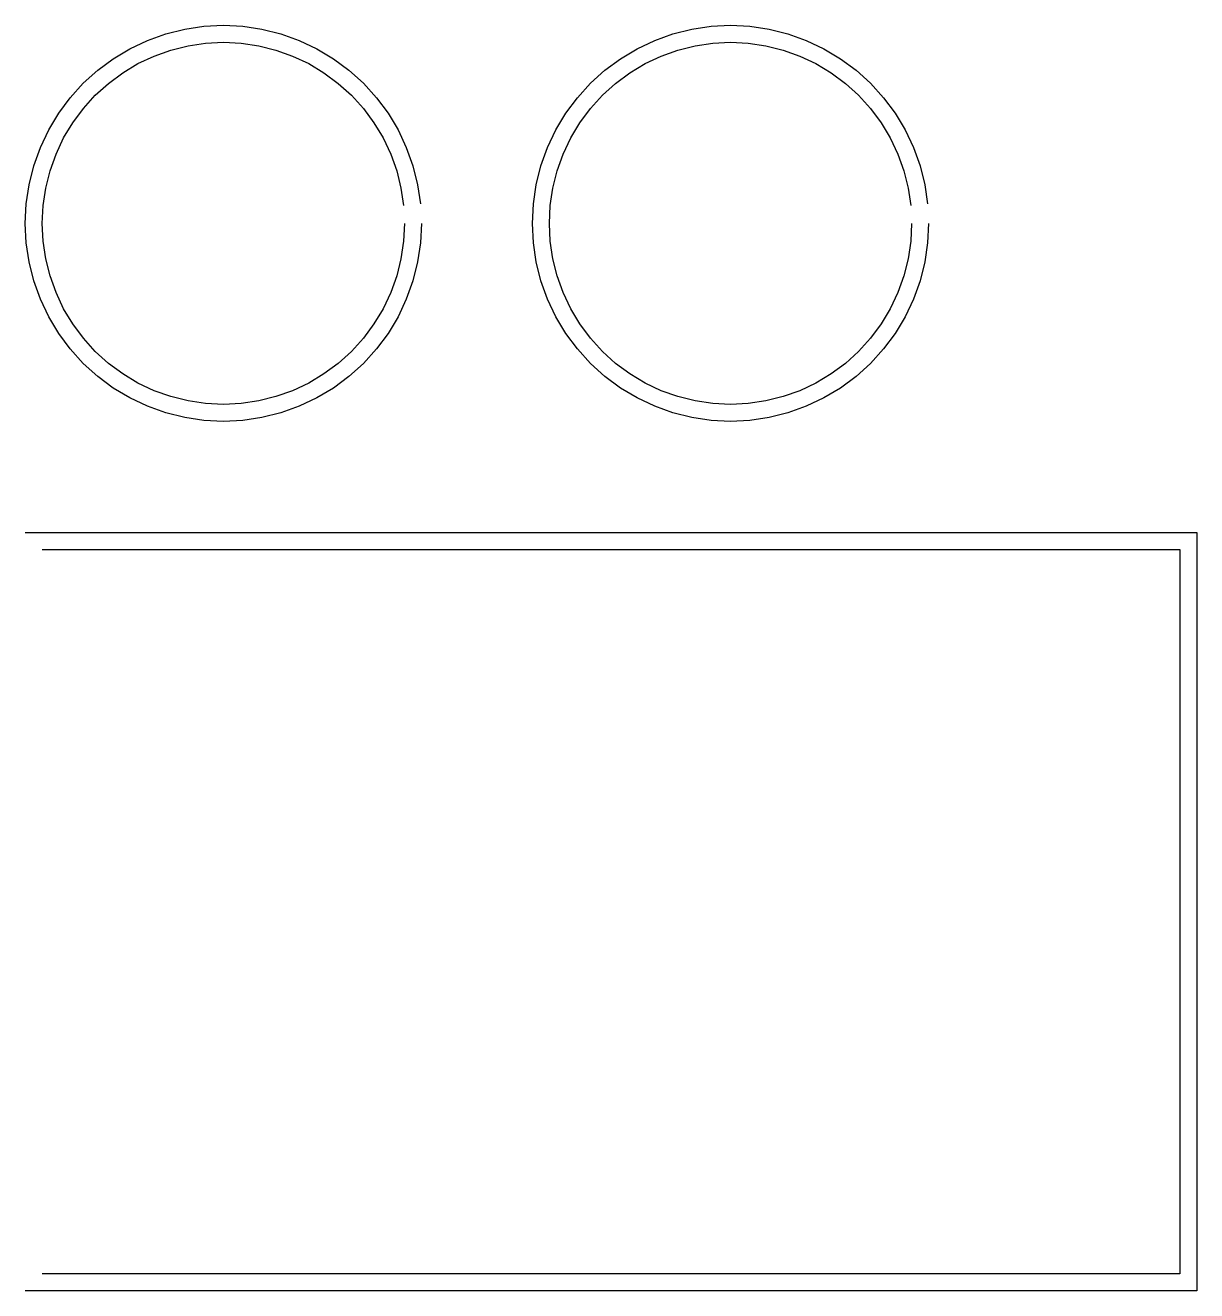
# Model space of a CAD drawing. Header units: millimetres. Extents: x -7 to 478, y -517 to 7.
import ezdxf

# ---------------------------------------------------------------- set-up
doc = ezdxf.new("R2010")
doc.units = ezdxf.units.MM

msp = doc.modelspace()

# ---------------------------------------------------------------- linework, layer by layer
for points in [[(157.0084, -75), (156.6135, -83.0382), (155.4327, -90.9991), (153.4772, -98.8058), (150.7659, -106.3833), (147.325, -113.6585), (143.1875, -120.5614), (138.3934, -127.0256), (132.9887, -132.9887), (127.0256, -138.3934), (120.5614, -143.1875), (113.6585, -147.325), (106.3833, -150.7659), (98.8058, -153.4772), (90.9991, -155.4327), (83.0382, -156.6135), (75, -157.0084), (66.9618, -156.6135), (59.0009, -155.4327), (51.1942, -153.4772), (43.6167, -150.7659), (36.3415, -147.325), (29.4386, -143.1875), (22.9744, -138.3934), (17.0113, -132.9887), (11.6066, -127.0256), (6.8125, -120.5614), (2.675, -113.6585), (-0.7659, -106.3833), (-3.4772, -98.8058), (-5.4327, -90.9991), (-6.6135, -83.0382), (-7.0084, -75), (-6.6135, -66.9618), (-5.4327, -59.0009), (-3.4772, -51.1942), (-0.7659, -43.6167), (2.675, -36.3415), (6.8125, -29.4386), (11.6066, -22.9744), (17.0113, -17.0113), (22.9744, -11.6066), (29.4386, -6.8125), (36.3415, -2.675), (43.6167, 0.7659), (51.1942, 3.4772), (59.0009, 5.4327), (66.9618, 6.6135), (75, 7.0084), (83.0382, 6.6135), (90.9991, 5.4327), (98.8058, 3.4772), (106.3833, 0.7659), (113.6585, -2.675), (120.5614, -6.8125), (127.0256, -11.6066), (132.9887, -17.0113), (138.3934, -22.9744), (143.1875, -29.4386), (147.325, -36.3415), (150.7659, -43.6167), (153.4772, -51.1942), (155.4327, -59.0009), (156.6135, -66.9618)], [(367.0084, -75), (366.6135, -83.0382), (365.4327, -90.9991), (363.4772, -98.8058), (360.7659, -106.3833), (357.325, -113.6585), (353.1875, -120.5614), (348.3934, -127.0256), (342.9887, -132.9887), (337.0256, -138.3934), (330.5614, -143.1875), (323.6585, -147.325), (316.3833, -150.7659), (308.8058, -153.4772), (300.9991, -155.4327), (293.0382, -156.6135), (285, -157.0084), (276.9618, -156.6135), (269.0009, -155.4327), (261.1942, -153.4772), (253.6167, -150.7659), (246.3415, -147.325), (239.4386, -143.1875), (232.9744, -138.3934), (227.0113, -132.9887), (221.6066, -127.0256), (216.8125, -120.5614), (212.675, -113.6585), (209.2341, -106.3833), (206.5228, -98.8058), (204.5673, -90.9991), (203.3865, -83.0382), (202.9916, -75), (203.3865, -66.9618), (204.5673, -59.0009), (206.5228, -51.1942), (209.2341, -43.6167), (212.675, -36.3415), (216.8125, -29.4386), (221.6066, -22.9744), (227.0113, -17.0113), (232.9744, -11.6066), (239.4386, -6.8125), (246.3415, -2.675), (253.6167, 0.7659), (261.1942, 3.4772), (269.0009, 5.4327), (276.9618, 6.6135), (285, 7.0084), (293.0382, 6.6135), (300.9991, 5.4327), (308.8058, 3.4772), (316.3833, 0.7659), (323.6585, -2.675), (330.5614, -6.8125), (337.0256, -11.6066), (342.9887, -17.0113), (348.3934, -22.9744), (353.1875, -29.4386), (357.325, -36.3415), (360.7659, -43.6167), (363.4772, -51.1942), (365.4327, -59.0009), (366.6135, -66.9618)], [(150, -75), (149.6389, -82.3513), (148.5589, -89.6318), (146.7705, -96.7714), (144.291, -103.7013), (141.1441, -110.3548), (137.3602, -116.6678), (132.9758, -122.5795), (128.033, -128.033), (122.5795, -132.9758), (116.6678, -137.3602), (110.3548, -141.1441), (103.7013, -144.291), (96.7714, -146.7705), (89.6318, -148.5589), (82.3513, -149.6389), (75, -150), (67.6487, -149.6389), (60.3682, -148.5589), (53.2286, -146.7705), (46.2987, -144.291), (39.6452, -141.1441), (33.3322, -137.3602), (27.4205, -132.9758), (21.967, -128.033), (17.0242, -122.5795), (12.6398, -116.6678), (8.8559, -110.3548), (5.709, -103.7013), (3.2295, -96.7714), (1.4411, -89.6318), (0.3611, -82.3513), (0, -75), (0.3611, -67.6487), (1.4411, -60.3682), (3.2295, -53.2286), (5.709, -46.2987), (8.8559, -39.6452), (12.6398, -33.3322), (17.0242, -27.4205), (21.967, -21.967), (27.4205, -17.0242), (33.3322, -12.6398), (39.6452, -8.8559), (46.2987, -5.709), (53.2286, -3.2295), (60.3682, -1.4411), (67.6487, -0.3611), (75, 0), (82.3513, -0.3611), (89.6318, -1.4411), (96.7714, -3.2295), (103.7013, -5.709), (110.3548, -8.8559), (116.6678, -12.6398), (122.5795, -17.0242), (128.033, -21.967), (132.9758, -27.4205), (137.3602, -33.3322), (141.1441, -39.6452), (144.291, -46.2987), (146.7705, -53.2286), (148.5589, -60.3682), (149.6389, -67.6487)], [(360, -75), (359.6389, -82.3513), (358.5589, -89.6318), (356.7705, -96.7714), (354.291, -103.7013), (351.1441, -110.3548), (347.3602, -116.6678), (342.9758, -122.5795), (338.033, -128.033), (332.5795, -132.9758), (326.6678, -137.3602), (320.3548, -141.1441), (313.7013, -144.291), (306.7714, -146.7705), (299.6318, -148.5589), (292.3513, -149.6389), (285, -150), (277.6487, -149.6389), (270.3682, -148.5589), (263.2286, -146.7705), (256.2987, -144.291), (249.6452, -141.1441), (243.3322, -137.3602), (237.4205, -132.9758), (231.967, -128.033), (227.0242, -122.5795), (222.6398, -116.6678), (218.8559, -110.3548), (215.709, -103.7013), (213.2295, -96.7714), (211.4411, -89.6318), (210.3611, -82.3513), (210, -75), (210.3611, -67.6487), (211.4411, -60.3682), (213.2295, -53.2286), (215.709, -46.2987), (218.8559, -39.6452), (222.6398, -33.3322), (227.0242, -27.4205), (231.967, -21.967), (237.4205, -17.0242), (243.3322, -12.6398), (249.6452, -8.8559), (256.2987, -5.709), (263.2286, -3.2295), (270.3682, -1.4411), (277.6487, -0.3611), (285, 0), (292.3513, -0.3611), (299.6318, -1.4411), (306.7714, -3.2295), (313.7013, -5.709), (320.3548, -8.8559), (326.6678, -12.6398), (332.5795, -17.0242), (338.033, -21.967), (342.9758, -27.4205), (347.3602, -33.3322), (351.1441, -39.6452), (354.291, -46.2987), (356.7705, -53.2286), (358.5589, -60.3682), (359.6389, -67.6487)], [(-7, -203), (478.0497, -203), (478.0497, -517), (-7, -517)], [(0, -210), (471.0497, -210), (471.0497, -510), (0, -510)]]:
    msp.add_lwpolyline(points)

doc.saveas('drawing.dxf')
